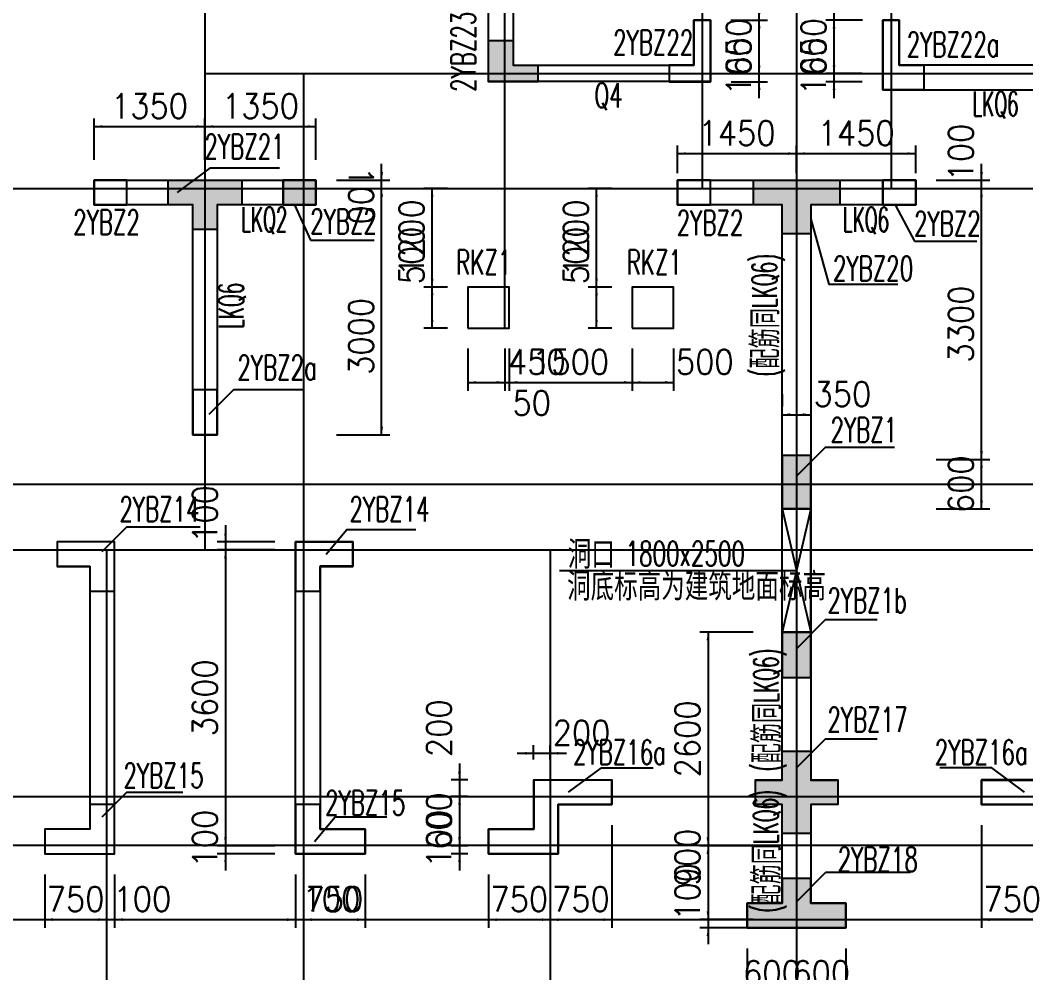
# Model space of a CAD drawing. Extents: x 387171 to 699106, y 11966 to 245688.
# Drawn here: x 556058 to 568298, y 217889 to 229487 of the extents above; entities that cross this region are included whole.
import ezdxf

# ---------------------------------------------------------------- set-up
doc = ezdxf.new("R2010")
doc.units = 0
doc.header["$LTSCALE"] = 100
doc.header["$MEASUREMENT"] = 0
for name, color, linetype in [('b边缘构件', 235, 'Continuous'), ('COLU', 7, 'Continuous'), ('DIM', 3, 'Continuous'), ('DOTE', 253, 'Continuous'), ('NUM', 7, 'Continuous'), ('Q-TEXT', 2, 'Continuous'), ('wall-主楼', 2, 'Continuous'), ('wall-开洞', 5, 'Continuous'), ('Y阴影', 254, 'Continuous'), ('剪力墙开洞', 5, 'Continuous'), ('剪力墙身标注', 7, 'Continuous'), ('小尺寸', 4, 'Continuous'), ('边缘构件标注', 1, 'Continuous')]:
    doc.layers.add(name, color=color, linetype=linetype)
doc.styles.get("Standard").update_dxf_attribs({"font": 'standard'})
doc.dimstyles.get("Standard").update_dxf_attribs({"dimtxt": 300, "dimasz": 100, "dimexe": 100, "dimexo": 250, "dimgap": 100, "dimtad": 0, "dimtoh": 1, "dimdec": 0, "dimdsep": 46, "dimcen": 0.09, "dimclrt": 7, "dimadec": 0, "dimazin": 0, "dimtfac": 1, "dimtdec": 4, "dimtofl": 0, "dimtmove": 0, "dimatfit": 3, "dimfxl": 1, "dimtolj": 1, "dimtzin": 0, "dimarcsym": 0})

# ---------------------------------------------------------------- blocks, each defined once
blk = doc.blocks.new('*D4522')
at = {"layer": '小尺寸', "color": 0, "linetype": 'ByBlock', "lineweight": -2}
for p, q in [((564980, 222037), (564330, 222037)), ((564430, 222037), (564430, 219437)), ((564980, 219437), (564330, 219437))]:
    blk.add_line(p, q, dxfattribs=at)
for points in [[(564430, 222037), (564446, 221937), (564413, 221937)], [(564430, 219437), (564413, 219537), (564446, 219537)]]:
    blk.add_solid(points, dxfattribs=at)
at = {"layer": '小尺寸', "color": 7, "linetype": 'Continuous', "lineweight": -2, "insert": (564180, 220737), "char_height": 300, "width": 775, "attachment_point": 5, "rotation": 90}
blk.add_mtext('2600', dxfattribs=at)
blk = doc.blocks.new('*D44')
at = {"layer": '小尺寸', "color": 0, "linetype": 'ByBlock', "lineweight": -2}
for p, q in [((564980, 219437), (564330, 219437)), ((564430, 219437), (564430, 218537)), ((564980, 218537), (564330, 218537))]:
    blk.add_line(p, q, dxfattribs=at)
for points in [[(564430, 219437), (564446, 219337), (564413, 219337)], [(564430, 218537), (564413, 218637), (564446, 218637)]]:
    blk.add_solid(points, dxfattribs=at)
at = {"layer": '小尺寸', "color": 7, "linetype": 'Continuous', "lineweight": -2, "insert": (564180, 219295), "char_height": 300, "width": 556.67, "attachment_point": 5, "rotation": 90}
blk.add_mtext('900', dxfattribs=at)
blk = doc.blocks.new('*D4314')
at = {"layer": '小尺寸', "color": 0, "linetype": 'ByBlock', "lineweight": -2}
for p, q in [((564908, 218187), (564908, 217537)), ((565508, 218187), (565508, 217537)), ((564908, 217637), (565508, 217637))]:
    blk.add_line(p, q, dxfattribs=at)
for points in [[(564908, 217637), (565008, 217654), (565008, 217620)], [(565508, 217637), (565408, 217620), (565408, 217654)]]:
    blk.add_solid(points, dxfattribs=at)
at = {"layer": '小尺寸', "color": 7, "linetype": 'Continuous', "lineweight": -2, "insert": (565208, 217887), "char_height": 300, "width": 556.67, "attachment_point": 5}
blk.add_mtext('600', dxfattribs=at)
blk = doc.blocks.new('*D572')
at = {"layer": '小尺寸', "color": 0, "linetype": 'ByBlock', "lineweight": -2}
for p, q in [((565508, 218187), (565508, 217537)), ((566108, 218187), (566108, 217537)), ((565508, 217637), (566108, 217637))]:
    blk.add_line(p, q, dxfattribs=at)
for points in [[(565508, 217637), (565608, 217654), (565608, 217620)], [(566108, 217637), (566008, 217620), (566008, 217654)]]:
    blk.add_solid(points, dxfattribs=at)
at = {"layer": '小尺寸', "color": 7, "linetype": 'Continuous', "lineweight": -2, "insert": (565808, 217887), "char_height": 300, "width": 556.67, "attachment_point": 5}
blk.add_mtext('600', dxfattribs=at)
blk = doc.blocks.new('*D2004')
at = {"layer": '小尺寸', "color": 0, "linetype": 'ByBlock', "lineweight": -2}
for p, q in [((567208, 224137), (567858, 224137)), ((567758, 223537), (567758, 224137)), ((567208, 223537), (567858, 223537))]:
    blk.add_line(p, q, dxfattribs=at)
for points in [[(567758, 224137), (567775, 224037), (567741, 224037)], [(567758, 223537), (567741, 223637), (567775, 223637)]]:
    blk.add_solid(points, dxfattribs=at)
at = {"layer": '小尺寸', "color": 7, "linetype": 'Continuous', "lineweight": -2, "insert": (567508, 223837), "char_height": 300, "width": 556.67, "attachment_point": 5, "rotation": 90}
blk.add_mtext('600', dxfattribs=at)
blk = doc.blocks.new('*D2773')
at = {"layer": '小尺寸', "color": 0, "linetype": 'ByBlock', "lineweight": -2}
for p, q in [((567208, 227437), (567858, 227437)), ((567758, 224137), (567758, 227437)), ((567208, 224137), (567858, 224137))]:
    blk.add_line(p, q, dxfattribs=at)
for points in [[(567758, 227437), (567775, 227337), (567741, 227337)], [(567758, 224137), (567741, 224237), (567775, 224237)]]:
    blk.add_solid(points, dxfattribs=at)
at = {"layer": '小尺寸', "color": 7, "linetype": 'Continuous', "lineweight": -2, "insert": (567508, 225787), "char_height": 300, "width": 780, "attachment_point": 5, "rotation": 90}
blk.add_mtext('3300', dxfattribs=at)
blk = doc.blocks.new('*D2971')
at = {"layer": '小尺寸', "color": 0, "linetype": 'ByBlock', "lineweight": -2}
for p, q in [((561406, 220437), (561406, 219837)), ((561508, 220237), (561306, 220237)), ((561508, 220037), (561306, 220037))]:
    blk.add_line(p, q, dxfattribs=at)
for points in [[(561406, 220237), (561389, 220337), (561423, 220337)], [(561406, 220037), (561423, 219937), (561389, 219937)]]:
    blk.add_solid(points, dxfattribs=at)
at = {"layer": '小尺寸', "color": 7, "linetype": 'Continuous', "lineweight": -2, "insert": (561156, 220867), "char_height": 300, "width": 566.67, "attachment_point": 5, "rotation": 90}
blk.add_mtext('200', dxfattribs=at)
blk = doc.blocks.new('*D2717')
at = {"layer": '小尺寸', "color": 0, "linetype": 'ByBlock', "lineweight": -2}
for p, q in [((561406, 219637), (561406, 219137)), ((561508, 219437), (561306, 219437)), ((561508, 219337), (561306, 219337))]:
    blk.add_line(p, q, dxfattribs=at)
for points in [[(561406, 219437), (561389, 219537), (561423, 219537)], [(561406, 219337), (561423, 219237), (561389, 219237)]]:
    blk.add_solid(points, dxfattribs=at)
at = {"layer": '小尺寸', "color": 7, "linetype": 'Continuous', "lineweight": -2, "insert": (561156, 219523), "char_height": 300, "width": 476.67, "attachment_point": 5, "rotation": 90}
blk.add_mtext('100', dxfattribs=at)
blk = doc.blocks.new('*D2774')
at = {"layer": '小尺寸', "color": 0, "linetype": 'ByBlock', "lineweight": -2}
for p, q in [((558558, 223337), (558558, 222837)), ((559158, 223137), (558458, 223137)), ((559158, 223037), (558458, 223037))]:
    blk.add_line(p, q, dxfattribs=at)
for points in [[(558558, 223137), (558541, 223237), (558575, 223237)], [(558558, 223037), (558575, 222937), (558541, 222937)]]:
    blk.add_solid(points, dxfattribs=at)
at = {"layer": '小尺寸', "color": 7, "linetype": 'Continuous', "lineweight": -2, "insert": (558308, 223475), "char_height": 300, "width": 476.67, "attachment_point": 5, "rotation": 90}
blk.add_mtext('100', dxfattribs=at)
blk = doc.blocks.new('*D2518')
at = {"layer": '小尺寸', "color": 0, "linetype": 'ByBlock', "lineweight": -2}
for p, q in [((558558, 219637), (558558, 219137)), ((559158, 219437), (558458, 219437)), ((559158, 219337), (558458, 219337))]:
    blk.add_line(p, q, dxfattribs=at)
for points in [[(558558, 219437), (558541, 219537), (558575, 219537)], [(558558, 219337), (558575, 219237), (558541, 219237)]]:
    blk.add_solid(points, dxfattribs=at)
at = {"layer": '小尺寸', "color": 7, "linetype": 'Continuous', "lineweight": -2, "insert": (558308, 219523), "char_height": 300, "width": 476.67, "attachment_point": 5, "rotation": 90}
blk.add_mtext('100', dxfattribs=at)
blk = doc.blocks.new('*D2718')
at = {"layer": '小尺寸', "color": 0, "linetype": 'ByBlock', "lineweight": -2}
for p, q in [((559908, 227437), (560558, 227437)), ((560458, 224437), (560458, 227437)), ((559908, 224437), (560558, 224437))]:
    blk.add_line(p, q, dxfattribs=at)
for points in [[(560458, 227437), (560475, 227337), (560441, 227337)], [(560458, 224437), (560441, 224537), (560475, 224537)]]:
    blk.add_solid(points, dxfattribs=at)
at = {"layer": '小尺寸', "color": 7, "linetype": 'Continuous', "lineweight": -2, "insert": (560208, 225637), "char_height": 300, "width": 780, "attachment_point": 5, "rotation": 90}
blk.add_mtext('3000', dxfattribs=at)
blk = doc.blocks.new('*D3490')
at = {"layer": '小尺寸', "color": 0, "linetype": 'ByBlock', "lineweight": -2}
for p, q in [((560458, 227237), (560458, 227737)), ((559908, 227537), (560558, 227537)), ((559908, 227437), (560558, 227437))]:
    blk.add_line(p, q, dxfattribs=at)
for points in [[(560458, 227537), (560441, 227637), (560475, 227637)], [(560458, 227437), (560475, 227337), (560441, 227337)]]:
    blk.add_solid(points, dxfattribs=at)
at = {"layer": '小尺寸', "color": 7, "linetype": 'Continuous', "lineweight": -2, "insert": (560208, 227350), "char_height": 300, "width": 476.67, "attachment_point": 5, "rotation": 270}
blk.add_mtext('100', dxfattribs=at)
blk = doc.blocks.new('*D366')
at = {"layer": '小尺寸', "color": 0, "linetype": 'ByBlock', "lineweight": -2}
for p, q in [((565053, 228537), (565053, 229037)), ((564710, 228837), (565153, 228837)), ((564710, 228737), (565153, 228737))]:
    blk.add_line(p, q, dxfattribs=at)
for points in [[(565053, 228837), (565036, 228937), (565069, 228937)], [(565053, 228737), (565069, 228637), (565036, 228637)]]:
    blk.add_solid(points, dxfattribs=at)
at = {"layer": '小尺寸', "color": 7, "linetype": 'Continuous', "lineweight": -2, "insert": (564803, 228923), "char_height": 300, "width": 476.67, "attachment_point": 5, "rotation": 90}
blk.add_mtext('100', dxfattribs=at)
blk = doc.blocks.new('*D109')
at = {"layer": '小尺寸', "color": 0, "linetype": 'ByBlock', "lineweight": -2}
for p, q in [((564708, 229487), (565153, 229487)), ((565053, 228837), (565053, 229487)), ((564710, 228837), (565153, 228837))]:
    blk.add_line(p, q, dxfattribs=at)
for points in [[(565053, 229487), (565069, 229387), (565036, 229387)], [(565053, 228837), (565036, 228937), (565069, 228937)]]:
    blk.add_solid(points, dxfattribs=at)
at = {"layer": '小尺寸', "color": 7, "linetype": 'Continuous', "lineweight": -2, "insert": (564803, 229162), "char_height": 300, "width": 556.67, "attachment_point": 5, "rotation": 90}
blk.add_mtext('650', dxfattribs=at)
blk = doc.blocks.new('*D848')
at = {"layer": '小尺寸', "color": 0, "linetype": 'ByBlock', "lineweight": -2}
for p, q in [((564708, 230587), (565153, 230587)), ((565053, 229487), (565053, 230587)), ((564708, 229487), (565153, 229487))]:
    blk.add_line(p, q, dxfattribs=at)
for points in [[(565053, 230587), (565069, 230487), (565036, 230487)], [(565053, 229487), (565036, 229587), (565069, 229587)]]:
    blk.add_solid(points, dxfattribs=at)
at = {"layer": '小尺寸', "color": 7, "linetype": 'Continuous', "lineweight": -2, "insert": (564803, 230037), "char_height": 300, "width": 685, "attachment_point": 5, "rotation": 90}
blk.add_mtext('1100', dxfattribs=at)
blk = doc.blocks.new('*D1112')
at = {"layer": '小尺寸', "color": 0, "linetype": 'ByBlock', "lineweight": -2}
for p, q in [((556958, 227787), (556958, 228291)), ((558308, 227787), (558308, 228291)), ((556958, 228191), (558308, 228191))]:
    blk.add_line(p, q, dxfattribs=at)
for points in [[(556958, 228191), (557058, 228208), (557058, 228175)], [(558308, 228191), (558208, 228175), (558208, 228208)]]:
    blk.add_solid(points, dxfattribs=at)
at = {"layer": '小尺寸', "color": 7, "linetype": 'Continuous', "lineweight": -2, "insert": (557633, 228441), "char_height": 300, "width": 690, "attachment_point": 5, "rotation": 360}
blk.add_mtext('1350', dxfattribs=at)
blk = doc.blocks.new('*D1273')
at = {"layer": '小尺寸', "color": 0, "linetype": 'ByBlock', "lineweight": -2}
for p, q in [((558308, 227787), (558308, 228291)), ((559658, 227787), (559658, 228291)), ((558308, 228191), (559658, 228191))]:
    blk.add_line(p, q, dxfattribs=at)
for points in [[(558308, 228191), (558408, 228208), (558408, 228175)], [(559658, 228191), (559558, 228175), (559558, 228208)]]:
    blk.add_solid(points, dxfattribs=at)
at = {"layer": '小尺寸', "color": 7, "linetype": 'Continuous', "lineweight": -2, "insert": (558983, 228441), "char_height": 300, "width": 690, "attachment_point": 5, "rotation": 360}
blk.add_mtext('1350', dxfattribs=at)
blk = doc.blocks.new('*D2203')
at = {"layer": '小尺寸', "color": 0, "linetype": 'ByBlock', "lineweight": -2}
for p, q in [((564058, 227625), (564058, 227962)), ((565508, 227625), (565508, 227962)), ((564058, 227862), (565508, 227862))]:
    blk.add_line(p, q, dxfattribs=at)
for points in [[(564058, 227862), (564158, 227879), (564158, 227846)], [(565508, 227862), (565408, 227846), (565408, 227879)]]:
    blk.add_solid(points, dxfattribs=at)
at = {"layer": '小尺寸', "color": 7, "linetype": 'Continuous', "lineweight": -2, "insert": (564783, 228112), "char_height": 300, "width": 695, "attachment_point": 5, "rotation": 360}
blk.add_mtext('1450', dxfattribs=at)
blk = doc.blocks.new('*D1785')
at = {"layer": '小尺寸', "color": 0, "linetype": 'ByBlock', "lineweight": -2}
for p, q in [((565508, 227625), (565508, 227962)), ((566958, 227625), (566958, 227962)), ((565508, 227862), (566958, 227862))]:
    blk.add_line(p, q, dxfattribs=at)
for points in [[(565508, 227862), (565608, 227879), (565608, 227846)], [(566958, 227862), (566858, 227846), (566858, 227879)]]:
    blk.add_solid(points, dxfattribs=at)
at = {"layer": '小尺寸', "color": 7, "linetype": 'Continuous', "lineweight": -2, "insert": (566233, 228112), "char_height": 300, "width": 695, "attachment_point": 5, "rotation": 360}
blk.add_mtext('1450', dxfattribs=at)
blk = doc.blocks.new('*D4174')
at = {"layer": '小尺寸', "color": 0, "linetype": 'ByBlock', "lineweight": -2}
for p, q in [((562308, 220487), (562308, 220662)), ((562508, 220487), (562508, 220662)), ((562108, 220562), (562708, 220562))]:
    blk.add_line(p, q, dxfattribs=at)
for points in [[(562308, 220562), (562208, 220545), (562208, 220578)], [(562508, 220562), (562608, 220578), (562608, 220545)]]:
    blk.add_solid(points, dxfattribs=at)
at = {"layer": '小尺寸', "color": 7, "linetype": 'Continuous', "lineweight": -2, "insert": (562891, 220812), "char_height": 300, "width": 566.67, "attachment_point": 5, "rotation": 360}
blk.add_mtext('200', dxfattribs=at)
blk = doc.blocks.new('*D4487')
at = {"layer": '小尺寸', "color": 0, "linetype": 'ByBlock', "lineweight": -2}
for p, q in [((567758, 227237), (567758, 227737)), ((567208, 227537), (567858, 227537)), ((567208, 227437), (567858, 227437))]:
    blk.add_line(p, q, dxfattribs=at)
for points in [[(567758, 227537), (567741, 227637), (567775, 227637)], [(567758, 227437), (567775, 227337), (567741, 227337)]]:
    blk.add_solid(points, dxfattribs=at)
at = {"layer": '小尺寸', "color": 7, "linetype": 'Continuous', "lineweight": -2, "insert": (567508, 227875), "char_height": 300, "width": 476.67, "attachment_point": 5, "rotation": 90}
blk.add_mtext('100', dxfattribs=at)
blk = doc.blocks.new('*D606')
at = {"layer": '小尺寸', "color": 0, "linetype": 'ByBlock', "lineweight": -2}
for p, q in [((559158, 223037), (558458, 223037)), ((558558, 223037), (558558, 219437)), ((559158, 219437), (558458, 219437))]:
    blk.add_line(p, q, dxfattribs=at)
for points in [[(558558, 223037), (558575, 222937), (558541, 222937)], [(558558, 219437), (558541, 219537), (558575, 219537)]]:
    blk.add_solid(points, dxfattribs=at)
at = {"layer": '小尺寸', "color": 7, "linetype": 'Continuous', "lineweight": -2, "insert": (558308, 221237), "char_height": 300, "width": 775, "attachment_point": 5, "rotation": 90}
blk.add_mtext('3600', dxfattribs=at)
blk = doc.blocks.new('*D1125')
at = {"layer": '小尺寸', "color": 0, "linetype": 'ByBlock', "lineweight": -2}
for p, q in [((564430, 218737), (564430, 218237)), ((564980, 218537), (564330, 218537)), ((564980, 218437), (564330, 218437))]:
    blk.add_line(p, q, dxfattribs=at)
for points in [[(564430, 218537), (564413, 218637), (564446, 218637)], [(564430, 218437), (564446, 218337), (564413, 218337)]]:
    blk.add_solid(points, dxfattribs=at)
at = {"layer": '小尺寸', "color": 7, "linetype": 'Continuous', "lineweight": -2, "insert": (564180, 218875), "char_height": 300, "width": 476.67, "attachment_point": 5, "rotation": 90}
blk.add_mtext('100', dxfattribs=at)
blk = doc.blocks.new('*D1833')
at = {"layer": '小尺寸', "color": 0, "linetype": 'ByBlock', "lineweight": -2}
for p, q in [((561508, 220037), (561306, 220037)), ((561406, 220037), (561406, 219437)), ((561508, 219437), (561306, 219437))]:
    blk.add_line(p, q, dxfattribs=at)
for points in [[(561406, 220037), (561423, 219937), (561389, 219937)], [(561406, 219437), (561389, 219537), (561423, 219537)]]:
    blk.add_solid(points, dxfattribs=at)
at = {"layer": '小尺寸', "color": 7, "linetype": 'Continuous', "lineweight": -2, "insert": (561156, 219737), "char_height": 300, "width": 556.67, "attachment_point": 5, "rotation": 90}
blk.add_mtext('600', dxfattribs=at)
blk = doc.blocks.new('*D2667')
at = {"layer": '小尺寸', "color": 0, "linetype": 'ByBlock', "lineweight": -2}
for p, q in [((560258, 219087), (560258, 218437)), ((559508, 218944), (559508, 218437)), ((559508, 218537), (560258, 218537))]:
    blk.add_line(p, q, dxfattribs=at)
for points in [[(559508, 218537), (559608, 218554), (559608, 218520)], [(560258, 218537), (560158, 218520), (560158, 218554)]]:
    blk.add_solid(points, dxfattribs=at)
at = {"layer": '小尺寸', "color": 7, "linetype": 'Continuous', "lineweight": -2, "insert": (559883, 218787), "char_height": 300, "width": 566.67, "attachment_point": 5, "rotation": 360}
blk.add_mtext('750', dxfattribs=at)
blk = doc.blocks.new('*D2285')
at = {"layer": '小尺寸', "color": 0, "linetype": 'ByBlock', "lineweight": -2}
for p, q in [((556358, 219087), (556358, 218438)), ((557108, 218957), (557108, 218438)), ((556358, 218538), (557108, 218538))]:
    blk.add_line(p, q, dxfattribs=at)
for points in [[(556358, 218538), (556458, 218555), (556458, 218521)], [(557108, 218538), (557008, 218521), (557008, 218555)]]:
    blk.add_solid(points, dxfattribs=at)
at = {"layer": '小尺寸', "color": 7, "linetype": 'Continuous', "lineweight": -2, "insert": (556733, 218788), "char_height": 300, "width": 566.67, "attachment_point": 5, "rotation": 360}
blk.add_mtext('750', dxfattribs=at)
blk = doc.blocks.new('*D3200')
at = {"layer": '小尺寸', "color": 0, "linetype": 'ByBlock', "lineweight": -2}
for p, q in [((557208, 219087), (557208, 218438)), ((557108, 218957), (557108, 218438)), ((556908, 218538), (557408, 218538))]:
    blk.add_line(p, q, dxfattribs=at)
for points in [[(557108, 218538), (557008, 218521), (557008, 218555)], [(557208, 218538), (557308, 218555), (557308, 218521)]]:
    blk.add_solid(points, dxfattribs=at)
at = {"layer": '小尺寸', "color": 7, "linetype": 'Continuous', "lineweight": -2, "insert": (557546, 218788), "char_height": 300, "width": 476.67, "attachment_point": 5, "rotation": 360}
blk.add_mtext('100', dxfattribs=at)
blk = doc.blocks.new('*D3379')
at = {"layer": '小尺寸', "color": 0, "linetype": 'ByBlock', "lineweight": -2}
for p, q in [((559408, 219087), (559408, 218437)), ((559208, 218537), (559708, 218537)), ((559508, 218563), (559508, 218437))]:
    blk.add_line(p, q, dxfattribs=at)
for points in [[(559408, 218537), (559308, 218520), (559308, 218553)], [(559508, 218537), (559608, 218553), (559608, 218520)]]:
    blk.add_solid(points, dxfattribs=at)
at = {"layer": '小尺寸', "color": 7, "linetype": 'Continuous', "lineweight": -2, "insert": (559846, 218787), "char_height": 300, "width": 476.67, "attachment_point": 5, "rotation": 360}
blk.add_mtext('100', dxfattribs=at)
blk = doc.blocks.new('*D3625')
at = {"layer": '小尺寸', "color": 0, "linetype": 'ByBlock', "lineweight": -2}
for p, q in [((562508, 219787), (562508, 218437)), ((561758, 219087), (561758, 218437)), ((561758, 218537), (562508, 218537))]:
    blk.add_line(p, q, dxfattribs=at)
for points in [[(561758, 218537), (561858, 218553), (561858, 218520)], [(562508, 218537), (562408, 218520), (562408, 218553)]]:
    blk.add_solid(points, dxfattribs=at)
at = {"layer": '小尺寸', "color": 7, "linetype": 'Continuous', "lineweight": -2, "insert": (562133, 218787), "char_height": 300, "width": 566.67, "attachment_point": 5, "rotation": 360}
blk.add_mtext('750', dxfattribs=at)
blk = doc.blocks.new('*D4379')
at = {"layer": '小尺寸', "color": 0, "linetype": 'ByBlock', "lineweight": -2}
for p, q in [((562508, 219787), (562508, 218437)), ((563258, 219687), (563258, 218437)), ((562508, 218537), (563258, 218537))]:
    blk.add_line(p, q, dxfattribs=at)
for points in [[(562508, 218537), (562608, 218553), (562608, 218520)], [(563258, 218537), (563158, 218520), (563158, 218553)]]:
    blk.add_solid(points, dxfattribs=at)
at = {"layer": '小尺寸', "color": 7, "linetype": 'Continuous', "lineweight": -2, "insert": (562883, 218787), "char_height": 300, "width": 566.67, "attachment_point": 5, "rotation": 360}
blk.add_mtext('750', dxfattribs=at)
blk = doc.blocks.new('*D2222')
at = {"layer": '小尺寸', "color": 0, "linetype": 'ByBlock', "lineweight": -2}
for p, q in [((568508, 219787), (568508, 218437)), ((567758, 219687), (567758, 218437)), ((568508, 218537), (567758, 218537))]:
    blk.add_line(p, q, dxfattribs=at)
for points in [[(567758, 218537), (567858, 218553), (567858, 218520)], [(568508, 218537), (568408, 218520), (568408, 218553)]]:
    blk.add_solid(points, dxfattribs=at)
at = {"layer": '小尺寸', "color": 7, "linetype": 'Continuous', "lineweight": -2, "insert": (568133, 218787), "char_height": 300, "width": 566.67, "attachment_point": 5, "rotation": 360}
blk.add_mtext('750', dxfattribs=at)
blk = doc.blocks.new('*D3269')
at = {"layer": '小尺寸', "color": 0, "linetype": 'ByBlock', "lineweight": -2}
for p, q in [((565964, 228537), (565964, 229037)), ((566307, 228837), (565864, 228837)), ((566307, 228737), (565864, 228737))]:
    blk.add_line(p, q, dxfattribs=at)
for points in [[(565964, 228837), (565947, 228937), (565980, 228937)], [(565964, 228737), (565980, 228637), (565947, 228637)]]:
    blk.add_solid(points, dxfattribs=at)
at = {"layer": '小尺寸', "color": 7, "linetype": 'Continuous', "lineweight": -2, "insert": (565714, 228923), "char_height": 300, "width": 476.67, "attachment_point": 5, "rotation": 90}
blk.add_mtext('100', dxfattribs=at)
blk = doc.blocks.new('*D2876')
at = {"layer": '小尺寸', "color": 0, "linetype": 'ByBlock', "lineweight": -2}
for p, q in [((566308, 229487), (565864, 229487)), ((565964, 228837), (565964, 229487)), ((566307, 228837), (565864, 228837))]:
    blk.add_line(p, q, dxfattribs=at)
for points in [[(565964, 229487), (565980, 229387), (565947, 229387)], [(565964, 228837), (565947, 228937), (565980, 228937)]]:
    blk.add_solid(points, dxfattribs=at)
at = {"layer": '小尺寸', "color": 7, "linetype": 'Continuous', "lineweight": -2, "insert": (565714, 229162), "char_height": 300, "width": 556.67, "attachment_point": 5, "rotation": 90}
blk.add_mtext('650', dxfattribs=at)
blk = doc.blocks.new('*D3776')
at = {"layer": '小尺寸', "color": 0, "linetype": 'ByBlock', "lineweight": -2}
for p, q in [((566308, 230587), (565864, 230587)), ((565964, 229487), (565964, 230587)), ((566308, 229487), (565864, 229487))]:
    blk.add_line(p, q, dxfattribs=at)
for points in [[(565964, 230587), (565980, 230487), (565947, 230487)], [(565964, 229487), (565947, 229587), (565980, 229587)]]:
    blk.add_solid(points, dxfattribs=at)
at = {"layer": '小尺寸', "color": 7, "linetype": 'Continuous', "lineweight": -2, "insert": (565714, 230037), "char_height": 300, "width": 685, "attachment_point": 5, "rotation": 90}
blk.add_mtext('1100', dxfattribs=at)
blk = doc.blocks.new('*D2480')
at = {"layer": '小尺寸', "color": 0, "linetype": 'ByBlock', "lineweight": -2}
for p, q in [((563258, 226238), (562973, 226238)), ((563073, 225738), (563073, 226238)), ((563258, 225738), (562973, 225738))]:
    blk.add_line(p, q, dxfattribs=at)
for points in [[(563073, 226238), (563089, 226138), (563056, 226138)], [(563073, 225738), (563056, 225838), (563089, 225838)]]:
    blk.add_solid(points, dxfattribs=at)
at = {"layer": '小尺寸', "color": 7, "linetype": 'Continuous', "lineweight": -2, "insert": (562823, 226621), "char_height": 300, "width": 566.67, "attachment_point": 5, "rotation": 90}
blk.add_mtext('500', dxfattribs=at)
blk = doc.blocks.new('*D3390')
at = {"layer": '小尺寸', "color": 0, "linetype": 'ByBlock', "lineweight": -2}
for p, q in [((563258, 227438), (562973, 227438)), ((563073, 226238), (563073, 227438)), ((563258, 226238), (562973, 226238))]:
    blk.add_line(p, q, dxfattribs=at)
for points in [[(563073, 227438), (563089, 227338), (563056, 227338)], [(563073, 226238), (563056, 226338), (563089, 226338)]]:
    blk.add_solid(points, dxfattribs=at)
at = {"layer": '小尺寸', "color": 7, "linetype": 'Continuous', "lineweight": -2, "insert": (562823, 226838), "char_height": 300, "width": 690, "attachment_point": 5, "rotation": 90}
blk.add_mtext('1200', dxfattribs=at)
blk = doc.blocks.new('*D2993')
at = {"layer": '小尺寸', "color": 0, "linetype": 'ByBlock', "lineweight": -2}
for p, q in [((561258, 226238), (560973, 226238)), ((561073, 225738), (561073, 226238)), ((561258, 225738), (560973, 225738))]:
    blk.add_line(p, q, dxfattribs=at)
for points in [[(561073, 226238), (561089, 226138), (561056, 226138)], [(561073, 225738), (561056, 225838), (561089, 225838)]]:
    blk.add_solid(points, dxfattribs=at)
at = {"layer": '小尺寸', "color": 7, "linetype": 'Continuous', "lineweight": -2, "insert": (560823, 226621), "char_height": 300, "width": 566.67, "attachment_point": 5, "rotation": 90}
blk.add_mtext('500', dxfattribs=at)
blk = doc.blocks.new('*D3902')
at = {"layer": '小尺寸', "color": 0, "linetype": 'ByBlock', "lineweight": -2}
for p, q in [((561258, 227438), (560973, 227438)), ((561073, 226238), (561073, 227438)), ((561258, 226238), (560973, 226238))]:
    blk.add_line(p, q, dxfattribs=at)
for points in [[(561073, 227438), (561089, 227338), (561056, 227338)], [(561073, 226238), (561056, 226338), (561089, 226338)]]:
    blk.add_solid(points, dxfattribs=at)
at = {"layer": '小尺寸', "color": 7, "linetype": 'Continuous', "lineweight": -2, "insert": (560823, 226838), "char_height": 300, "width": 690, "attachment_point": 5, "rotation": 90}
blk.add_mtext('1200', dxfattribs=at)
blk = doc.blocks.new('*D3496')
at = {"layer": '小尺寸', "color": 0, "linetype": 'ByBlock', "lineweight": -2}
for p, q in [((561508, 225488), (561508, 224976)), ((561958, 225488), (561958, 224976)), ((561508, 225076), (561958, 225076))]:
    blk.add_line(p, q, dxfattribs=at)
for points in [[(561508, 225076), (561608, 225093), (561608, 225060)], [(561958, 225076), (561858, 225060), (561858, 225093)]]:
    blk.add_solid(points, dxfattribs=at)
at = {"layer": '小尺寸', "color": 7, "linetype": 'Continuous', "lineweight": -2, "insert": (562346, 225326), "char_height": 300, "width": 576.67, "attachment_point": 5}
blk.add_mtext('450', dxfattribs=at)
blk = doc.blocks.new('*D4380')
at = {"layer": '小尺寸', "color": 0, "linetype": 'ByBlock', "lineweight": -2}
for p, q in [((561958, 225488), (561958, 224976)), ((562008, 225488), (562008, 224976)), ((561758, 225076), (562208, 225076))]:
    blk.add_line(p, q, dxfattribs=at)
for points in [[(561958, 225076), (561858, 225060), (561858, 225093)], [(562008, 225076), (562108, 225093), (562108, 225060)]]:
    blk.add_solid(points, dxfattribs=at)
at = {"layer": '小尺寸', "color": 7, "linetype": 'Continuous', "lineweight": -2, "insert": (562285, 224826), "char_height": 300, "width": 353.33, "attachment_point": 5}
blk.add_mtext('50', dxfattribs=at)
blk = doc.blocks.new('*D3991')
at = {"layer": '小尺寸', "color": 0, "linetype": 'ByBlock', "lineweight": -2}
for p, q in [((562008, 225488), (562008, 224976)), ((563508, 225488), (563508, 224976)), ((562008, 225076), (563508, 225076))]:
    blk.add_line(p, q, dxfattribs=at)
for points in [[(562008, 225076), (562108, 225093), (562108, 225060)], [(563508, 225076), (563408, 225060), (563408, 225093)]]:
    blk.add_solid(points, dxfattribs=at)
at = {"layer": '小尺寸', "color": 7, "linetype": 'Continuous', "lineweight": -2, "insert": (562758, 225326), "char_height": 300, "width": 690, "attachment_point": 5}
blk.add_mtext('1500', dxfattribs=at)
blk = doc.blocks.new('*D238')
at = {"layer": '小尺寸', "color": 0, "linetype": 'ByBlock', "lineweight": -2}
for p, q in [((563508, 225488), (563508, 224976)), ((564008, 225488), (564008, 224976)), ((563508, 225076), (564008, 225076))]:
    blk.add_line(p, q, dxfattribs=at)
for points in [[(563508, 225076), (563608, 225093), (563608, 225060)], [(564008, 225076), (563908, 225060), (563908, 225093)]]:
    blk.add_solid(points, dxfattribs=at)
at = {"layer": '小尺寸', "color": 7, "linetype": 'Continuous', "lineweight": -2, "insert": (564391, 225326), "char_height": 300, "width": 566.67, "attachment_point": 5}
blk.add_mtext('500', dxfattribs=at)
blk = doc.blocks.new('*D4330')
at = {"layer": 'DIM', "color": 0, "linetype": 'ByBlock', "lineweight": -2}
for p, q in [((565333, 224934), (565333, 224784)), ((565683, 224934), (565683, 224784)), ((565333, 224684), (565683, 224684))]:
    blk.add_line(p, q, dxfattribs=at)
for points in [[(565333, 224684), (565433, 224701), (565433, 224667)], [(565683, 224684), (565583, 224667), (565583, 224701)]]:
    blk.add_solid(points, dxfattribs=at)
at = {"layer": 'DIM', "color": 7, "linetype": 'Continuous', "lineweight": -2, "insert": (566066, 224934), "char_height": 300, "width": 566.67, "attachment_point": 5}
blk.add_mtext('350', dxfattribs=at)

msp = doc.modelspace()

# ---------------------------------------------------------------- hatches: boundary and pattern name
at = {"layer": 'Y阴影'}
h = msp.add_hatch(dxfattribs=at)
h.set_pattern_fill('ANSI31', color=256, scale=25, style=0)
h.set_pattern_definition([])
h.paths.add_polyline_path([(563958.1, 228736.9), (564458.1, 228736.9), (564458.1, 229486.9), (564258.1, 229486.9), (564258.1, 228936.9), (563958.1, 228936.9)], flags=0)
h = msp.add_hatch(dxfattribs=at)
h.set_pattern_fill('ANSI31', color=256, scale=25, style=0)
h.set_pattern_definition([])
h.paths.add_polyline_path([(567058.1, 228637.9), (566558.1, 228637.9), (566558.1, 229486.9), (566758.1, 229486.9), (566758.1, 228936.9), (567058.1, 228936.9)], flags=0)
for points in [[(561758.1, 229236.9), (562058.1, 229236.9), (562058.1, 228936.9), (562358.1, 228936.9), (562358.1, 228736.9), (561758.1, 228736.9)], [(558458.1, 227236.9), (558458.1, 226936.9), (558158.1, 226936.9), (558158.1, 227236.9), (557858.1, 227236.9), (557858.1, 227536.9), (558758.1, 227536.9), (558758.1, 227236.9)], [(559658.1, 227237.3), (559258.1, 227237.6), (559258.1, 227536.9), (559658.1, 227536.6)], [(566033.1, 227236.9), (565683.1, 227236.9), (565683.1, 226886.9), (565333.1, 226886.9), (565333.1, 227236.9), (564983.1, 227236.9), (564983.1, 227536.9), (566033.1, 227536.9)], [(565333.1, 224187.2), (565333.1, 223536.9), (565683.1, 223536.9), (565683.1, 224187.2)], [(565333.1, 222036.9), (565333.1, 221486.6), (565683.1, 221486.6), (565683.1, 222036.9)], [(565333.1, 219586.9), (565333.1, 219936.9), (565008.1, 219936.9), (565008.1, 220236.9), (565333.1, 220236.9), (565333.1, 220586.9), (565683.1, 220586.9), (565683.1, 220236.9), (566008.1, 220236.9), (566008.1, 219936.9), (565683.1, 219936.9), (565683.1, 219586.9)], [(565682.9, 218737.9), (565683.1, 219036.9), (565333.1, 219036.9), (565332.9, 218737.9), (564907.9, 218737.9), (564908.1, 218436.9), (566108.1, 218436.9), (566107.9, 218737.9)]]:
    msp.add_hatch(color=256, dxfattribs=at).paths.add_polyline_path(points, flags=0)
h = msp.add_hatch(dxfattribs=at)
h.set_pattern_fill('ANSI31', color=256, scale=25, style=0)
h.set_pattern_definition([])
h.paths.add_polyline_path([(557358.1, 227236.9), (557358.1, 227536.9), (556958.1, 227536.9), (556958.1, 227236.9)], flags=0)
h = msp.add_hatch(dxfattribs=at)
h.set_pattern_fill('ANSI31', color=256, scale=25, style=0)
h.set_pattern_definition([])
h.paths.add_polyline_path([(559658.1, 227236.9), (559658.1, 227536.9), (559258.1, 227536.9), (559258.1, 227236.9)], flags=0)
h = msp.add_hatch(dxfattribs=at)
h.set_pattern_fill('ANSI31', color=256, scale=25, style=0)
h.set_pattern_definition([])
h.paths.add_polyline_path([(564458.1, 227236.9), (564458.1, 227536.9), (564058.1, 227536.9), (564058.1, 227236.9)], flags=0)
h = msp.add_hatch(dxfattribs=at)
h.set_pattern_fill('ANSI31', color=256, scale=25, angle=-180, style=0)
h.set_pattern_definition([])
h.paths.add_polyline_path([(566958.1, 227237.6), (566558.1, 227237.9), (566558.1, 227537.3), (566958.1, 227536.9)], flags=0)
h = msp.add_hatch(dxfattribs=at)
h.set_pattern_fill('ANSI31', color=256, scale=25, style=0)
h.set_pattern_definition([])
h.paths.add_polyline_path([(566958.1, 227236.9), (566958.1, 227536.9), (566558.1, 227536.9), (566558.1, 227236.9)], flags=0)
h = msp.add_hatch(dxfattribs=at)
h.set_pattern_fill('ANSI31', color=256, scale=25, style=0)
h.set_pattern_definition([])
h.paths.add_polyline_path([(558158.1, 224986.9), (558158.1, 224436.9), (558458.1, 224436.9), (558458.1, 224986.9)], flags=0)
h = msp.add_hatch(dxfattribs=at)
h.set_pattern_fill('ANSI31', color=256, scale=25, style=0)
h.set_pattern_definition([])
h.paths.add_polyline_path([(556508.1, 223136.9), (556508.1, 222836.9), (556908.1, 222836.9), (556908.1, 222536.9), (557208.1, 222536.9), (557208.1, 223136.9)], flags=0)
h = msp.add_hatch(dxfattribs=at)
h.set_pattern_fill('ANSI31', color=256, scale=25, style=0)
h.set_pattern_definition([])
h.paths.add_polyline_path([(559408.1, 223136.9), (559408.1, 222536.9), (559708.1, 222536.9), (559708.1, 222836.9), (560108.1, 222836.9), (560108.1, 223136.9)], flags=0)
h = msp.add_hatch(dxfattribs=at)
h.set_pattern_fill('ANSI31', color=256, scale=25, style=0)
h.set_pattern_definition([])
h.paths.add_polyline_path([(561758.1, 219636.9), (561758.1, 219336.9), (562608.1, 219336.9), (562608.1, 219936.9), (563258.1, 219936.9), (563258.1, 220236.9), (562308.1, 220236.9), (562308.1, 219636.9)], flags=0)
h = msp.add_hatch(dxfattribs=at)
h.set_pattern_fill('ANSI31', color=256, scale=25, style=0)
h.set_pattern_definition([])
h.paths.add_polyline_path([(569258.1, 219636.9), (569258.1, 219336.9), (568408.1, 219336.9), (568408.1, 219936.9), (567758.1, 219936.9), (567758.1, 220236.9), (568708.1, 220236.9), (568708.1, 219636.9)], flags=0)
h = msp.add_hatch(dxfattribs=at)
h.set_pattern_fill('ANSI31', color=256, scale=25, style=0)
h.set_pattern_definition([])
h.paths.add_polyline_path([(556358.1, 219636.9), (556358.1, 219336.9), (557208.1, 219336.9), (557208.1, 219936.9), (556908.1, 219936.9), (556908.1, 219636.9)], flags=0)
h = msp.add_hatch(dxfattribs=at)
h.set_pattern_fill('ANSI31', color=256, scale=25, style=0)
h.set_pattern_definition([])
h.paths.add_polyline_path([(559408.1, 219936.9), (559408.1, 219336.9), (560258.1, 219336.9), (560258.1, 219636.9), (559708.1, 219636.9), (559708.1, 219936.9)], flags=0)

# ---------------------------------------------------------------- linework, layer by layer
at = {"layer": 'b边缘构件'}
for points in [[(563958.1, 228736.9), (564458.1, 228736.9), (564458.1, 229486.9), (564258.1, 229486.9), (564258.1, 228936.9), (563958.1, 228936.9)], [(567058.1, 228637.9), (566558.1, 228637.9), (566558.1, 229486.9), (566758.1, 229486.9), (566758.1, 228936.9), (567058.1, 228936.9)], [(561758.1, 229236.9), (562058.1, 229236.9), (562058.1, 228936.9), (562358.1, 228936.9), (562358.1, 228736.9), (561758.1, 228736.9)], [(557358.1, 227236.9), (557358.1, 227536.9), (556958.1, 227536.9), (556958.1, 227236.9)], [(558458.1, 227236.9), (558458.1, 226936.9), (558158.1, 226936.9), (558158.1, 227236.9), (557858.1, 227236.9), (557858.1, 227536.9), (558758.1, 227536.9), (558758.1, 227236.9)], [(559658.1, 227236.9), (559658.1, 227536.9), (559258.1, 227536.9), (559258.1, 227236.9)], [(564458.1, 227236.9), (564458.1, 227536.9), (564058.1, 227536.9), (564058.1, 227236.9)], [(566033.1, 227236.9), (565683.1, 227236.9), (565683.1, 226886.9), (565333.1, 226886.9), (565333.1, 227236.9), (564983.1, 227236.9), (564983.1, 227536.9), (566033.1, 227536.9)], [(566958.1, 227236.9), (566958.1, 227536.9), (566558.1, 227536.9), (566558.1, 227236.9)]]:
    msp.add_lwpolyline(points, close=True, dxfattribs=at)
for points in [[(558158.1, 224986.9), (558158.1, 224436.9), (558458.1, 224436.9), (558458.1, 224986.9), (558158.1, 224986.9)], [(565333.1, 224187.2), (565333.1, 223536.9), (565683.1, 223536.9), (565683.1, 224187.2), (565333.1, 224187.2)], [(556508.1, 223136.9), (556508.1, 222836.9), (556908.1, 222836.9), (556908.1, 222536.9), (557208.1, 222536.9), (557208.1, 223136.9), (556508.1, 223136.9)], [(559408.1, 223136.9), (559408.1, 222536.9), (559708.1, 222536.9), (559708.1, 222836.9), (560108.1, 222836.9), (560108.1, 223136.9), (559408.1, 223136.9)], [(565333.1, 222036.9), (565333.1, 221486.6), (565683.1, 221486.6), (565683.1, 222036.9), (565333.1, 222036.9)], [(565333.1, 219586.9), (565333.1, 219936.9), (565008.1, 219936.9), (565008.1, 220236.9), (565333.1, 220236.9), (565333.1, 220586.9), (565683.1, 220586.9), (565683.1, 220236.9), (566008.1, 220236.9), (566008.1, 219936.9), (565683.1, 219936.9), (565683.1, 219586.9), (565333.1, 219586.9)], [(561758.1, 219636.9), (561758.1, 219336.9), (562608.1, 219336.9), (562608.1, 219936.9), (563258.1, 219936.9), (563258.1, 220236.9), (562308.1, 220236.9), (562308.1, 219636.9), (561758.1, 219636.9)], [(569258.1, 219636.9), (569258.1, 219336.9), (568408.1, 219336.9), (568408.1, 219936.9), (567758.1, 219936.9), (567758.1, 220236.9), (568708.1, 220236.9), (568708.1, 219636.9), (569258.1, 219636.9)], [(556358.1, 219636.9), (556358.1, 219336.9), (557208.1, 219336.9), (557208.1, 219936.9), (556908.1, 219936.9), (556908.1, 219636.9), (556358.1, 219636.9)], [(559408.1, 219936.9), (559408.1, 219336.9), (560258.1, 219336.9), (560258.1, 219636.9), (559708.1, 219636.9), (559708.1, 219936.9), (559408.1, 219936.9)], [(565682.9, 218737.9), (565683.1, 219036.9), (565333.1, 219036.9), (565332.9, 218737.9), (564907.9, 218737.9), (564908.1, 218436.9), (566108.1, 218436.9), (566107.9, 218737.9), (565682.9, 218737.9)]]:
    msp.add_lwpolyline(points, dxfattribs=at)
at = {"layer": 'COLU'}
for points in [[(561508.1, 225737.9), (562008.1, 225737.9), (562008.1, 226237.9), (561508.1, 226237.9)], [(563508.1, 225737.9), (564008.1, 225737.9), (564008.1, 226237.9), (563508.1, 226237.9)]]:
    msp.add_lwpolyline(points, close=True, dxfattribs=at)
at = {"layer": 'DOTE'}
for p, q in [((558308.1, 234260.7), (558308.1, 223037.9)), ((561958.1, 225737.9), (561958.1, 234260.7)), ((564358.1, 234260.7), (564358.1, 227437.9)), ((565508.1, 234260.7), (565508.1, 210429.3)), ((566658.1, 234260.7), (566658.1, 227437.9)), ((558308.1, 228837.9), (569058.1, 228837.9)), ((559508.1, 228837.9), (559508.1, 210429.3)), ((539629.1, 227437.9), (590108.1, 227437.9)), ((539629.1, 223837.9), (599108.1, 223837.9)), ((539629.1, 223037.9), (585908.1, 223037.9)), ((557108.1, 223037.9), (557108.1, 210429.3)), ((562508.1, 223037.9), (562508.1, 210429.3)), ((539629.1, 220037.9), (582908.1, 220037.9)), ((587069.7, 219437.9), (539629.1, 219437.9)), ((530358.1, 218537.9), (599408.1, 218537.9))]:
    msp.add_line(p, q, dxfattribs=at)
at = {"layer": 'wall-主楼'}
for points in [[(564458.1, 229487.9), (564458.1, 228737.9), (561758.1, 228737.9), (561758.1, 231437.9), (564458.1, 231437.9), (564458.1, 230587.9), (564258.1, 230587.9), (564258.1, 231137.9), (562058.1, 231137.9), (562058.1, 228937.9), (564258.1, 228937.9), (564258.1, 229487.9)], [(566558.1, 229487.9), (566558.1, 228637.9), (569258.1, 228637.9), (569258.1, 231437.9), (566558.1, 231437.9), (566558.1, 230587.9), (566758.1, 230587.9), (566758.1, 231137.9), (568958.1, 231137.9), (568958.1, 228937.9), (566758.1, 228937.9), (566758.1, 229487.9)], [(556957.8, 227237.9), (556957.8, 227537.9), (559657.8, 227537.9), (559657.8, 227237.9), (558458.1, 227237.9), (558458.1, 224437.9), (558158.1, 224437.9), (558158.1, 227237.9)], [(565333.1, 223537.9), (565333.1, 227237.9), (564057.8, 227237.9), (564057.8, 227537.9), (566957.8, 227537.9), (566957.8, 227237.9), (565683.1, 227237.9), (565683.1, 223537.9)], [(556908.1, 222837.9), (556908.1, 219637.9), (556358.1, 219637.9), (556358.1, 219337.9), (557208.1, 219337.9), (557208.1, 223137.9), (556508.1, 223137.9), (556508.1, 222837.9)], [(560258.1, 219337.9), (559408.1, 219337.9), (559408.1, 223137.9), (560108.1, 223137.9), (560108.1, 222837.9), (559708.1, 222837.9), (559708.1, 219637.9), (560258.1, 219637.9)], [(565683.1, 222037.9), (565683.1, 220237.9), (566007.8, 220237.9), (566007.8, 219937.9), (565683.1, 219937.9), (565683.1, 218737.9), (566107.8, 218737.9), (566107.8, 218437.9), (564907.8, 218437.9), (564907.8, 218737.9), (565333.1, 218737.9), (565333.1, 219937.9), (565007.8, 219937.9), (565007.8, 220237.9), (565333.1, 220237.9), (565333.1, 222037.9)], [(563257.8, 219937.9), (562608.1, 219937.9), (562608.1, 219337.9), (561758.1, 219337.9), (561758.1, 219637.9), (562308.1, 219637.9), (562308.1, 220237.9), (563257.8, 220237.9)], [(567757.8, 219937.9), (568408.1, 219937.9), (568408.1, 219337.9), (569258.1, 219337.9), (569258.1, 219637.9), (568708.1, 219637.9), (568708.1, 220237.9), (567757.8, 220237.9)]]:
    msp.add_lwpolyline(points, close=True, dxfattribs=at)
at = {"layer": 'wall-开洞'}
for p, q in [((565683.1, 223537.9), (565333.1, 222036.9)), ((565333.1, 222036.9), (565333.1, 223536.9)), ((565333.1, 223536.9), (565683.1, 222037.9)), ((565683.1, 222036.9), (565683.1, 223536.9))]:
    msp.add_line(p, q, dxfattribs=at)
msp.add_lwpolyline([(565333.1, 223537.9), (565683.1, 223537.9), (565683.1, 222037.9), (565333.1, 222037.9)], close=True, dxfattribs=at)
at = {"layer": 'Y阴影'}
for points in [[(559658.1, 227237.3), (559258.1, 227237.6), (559258.1, 227536.9), (559658.1, 227536.6)], [(566958.1, 227237.6), (566558.1, 227237.9), (566558.1, 227537.3), (566958.1, 227536.9)]]:
    msp.add_lwpolyline(points, close=True, dxfattribs=at)
at = {"layer": '剪力墙开洞'}
msp.add_line((562623.5, 222786.9), (565508.1, 222786.9), dxfattribs=at)
at = {"layer": '边缘构件标注', "color": 200}
for p, q in [((559397, 227236.9), (559590.7, 226809.4)), ((566712.5, 227231.1), (566942, 226796.6)), ((559590.7, 226809.4), (560365.4, 226809.4)), ((566942, 226796.6), (567700.9, 226796.6)), ((565510.1, 218759.5), (565860.1, 219109.5)), ((566895.1, 219109.5), (565860.1, 219109.5))]:
    msp.add_line(p, q, dxfattribs=at)
for points in [[(557975, 227386.9), (558375, 227686.9), (559215, 227686.9)], [(565683.1, 227061.9), (565899.9, 226272), (566739.9, 226272)], [(558357.1, 224689.3), (558657.1, 224989.3), (559497.1, 224989.3)], [(565508.1, 223936.9), (565858.1, 224286.9), (566698.1, 224286.9)], [(557058.1, 223018.9), (557358.1, 223318.9), (558248.1, 223318.9)], [(559783.1, 222986.9), (560033.1, 223286.9), (560873.1, 223286.9)], [(565510.1, 221839.2), (565860.1, 222189.2), (566490.1, 222189.2)], [(565510.1, 220389.2), (565860.1, 220739.2), (566490.1, 220739.2)], [(562733.1, 220086.9), (563133.1, 220386.9), (563763.1, 220386.9)], [(568283.1, 220086.9), (567883.1, 220386.9), (567253.1, 220386.9)], [(557058.1, 219786.9), (557358.1, 220086.9), (558038.1, 220086.9)], [(559641.6, 219486.9), (559891.6, 219786.9), (560521.6, 219786.9)]]:
    msp.add_lwpolyline(points, dxfattribs=at)

# ---------------------------------------------------------------- texts
at = {"layer": 'NUM', "color": 150, "width": 0.7}
for p in [(561364.4, 226388.6), (563440.4, 226388.6)]:
    msp.add_text('RKZ1', height=300, dxfattribs=at).set_placement(p)
at = {"layer": 'Q-TEXT', "color": 3, "width": 0.6}
for s, p in [('LKQ6', (567647.9, 228317.6)), ('LKQ2', (558748.1, 226911.3)), ('LKQ6', (566071.8, 226909.1))]:
    msp.add_text(s, height=300, dxfattribs=at).set_placement(p)
for s, p in [('(配筋同LKQ6)', (565265.6, 225147.3)), ('LKQ6', (558777.3, 225727.6)), ('(配筋同LKQ6)', (565286, 220341.9)), ('(配筋同LKQ6)', (565283.7, 218621.8))]:
    msp.add_text(s, height=300, rotation=90, dxfattribs=at).set_placement(p)
at = {"layer": '剪力墙开洞', "width": 0.7}
for s, p in [('洞口 1800x2500', (562722.9, 222842.5)), ('洞底标高为建筑地面标高', (562714.8, 222454))]:
    msp.add_text(s, height=300, dxfattribs=at).set_placement(p)
at = {"layer": '剪力墙身标注', "width": 0.7}
msp.add_text('Q4', height=300, dxfattribs=at).set_placement((563047, 228421.2))
at = {"layer": '边缘构件标注', "color": 200, "width": 0.7}
for s, rotation, p in [('2YBZ23', 90, (561602.1, 228613.8)), ('2YBZ22', 360, (563274.7, 229064.8)), ('2YBZ22a', 360, (566847.3, 229041.2)), ('2YBZ21', 360, (558302.2, 227797.8)), ('2YBZ2', 360, (559588.9, 226886.9)), ('2YBZ2', 360, (556704.4, 226875.5)), ('2YBZ2', 360, (564049.2, 226870.2)), ('2YBZ2', 360, (566937, 226859.1)), ('2YBZ20', 360, (565950.6, 226314)), ('2YBZ2a', 360, (558702.2, 225108)), ('2YBZ1', 360, (565921.2, 224349.3)), ('2YBZ14', 360, (557266.2, 223384.4)), ('2YBZ14', 360, (560066.7, 223384.4)), ('2YBZ1b', 360, (565882.6, 222272.6)), ('2YBZ17', 360, (565882.6, 220822.6)), ('2YBZ16a', 360, (562786.9, 220424.9)), ('2YBZ16a', 360, (567189.9, 220424.9)), ('2YBZ15', 360, (557316.4, 220142)), ('2YBZ15', 360, (559770.7, 219808.7)), ('2YBZ18', 360, (566007.5, 219121.1))]:
    msp.add_text(s, height=300, rotation=rotation, dxfattribs=at).set_placement(p)

# ---------------------------------------------------------------- dimensions: what is measured, and where the dimension line sits
at = {"layer": 'DIM'}
dim = msp.add_linear_dim(base=(565683.1, 224684), p1=(565333.1, 224684), p2=(565683.1, 224684), dimstyle='Standard', dxfattribs=at)
dim.commit()
dim.dimension.update_dxf_attribs({"geometry": '*D4330', "text_midpoint": (565508.1, 224934)})
at = {"layer": '小尺寸'}
for base, p1, p2, angle, picture, middle in [((565052.5, 230586.9), (564458.1, 229486.9), (564458.1, 230586.9), 90, '*D848', (564802.5, 230036.9)), ((565963.6, 230586.9), (566558.1, 229486.9), (566558.1, 230586.9), 90, '*D3776', (565713.6, 230036.9)), ((565052.5, 229486.9), (564459.6, 228836.6), (564458.1, 229486.9), 90, '*D109', (564802.5, 229161.8)), ((565963.6, 229486.9), (566556.6, 228836.6), (566558.1, 229486.9), 90, '*D2876', (565713.6, 229161.8)), ((565052.5, 228836.6), (564459.6, 228736.9), (564459.6, 228836.6), 90, '*D366', (564802.5, 228535)), ((565963.6, 228836.6), (566556.6, 228736.9), (566556.6, 228836.6), 90, '*D3269', (565713.6, 228535)), ((558308.1, 228191.2), (556958.1, 227536.9), (558308.1, 227536.9), 360, '*D1112', (557633.1, 228441.2)), ((559658.1, 228191.2), (558308.1, 227536.9), (559658.1, 227536.9), 360, '*D1273', (558983.1, 228441.2)), ((565508.1, 227862.3), (564058.1, 227375.1), (565508.1, 227375.1), 360, '*D2203', (564783.1, 228112.3)), ((566958.1, 227862.3), (565508.1, 227375.1), (566958.1, 227375.1), 360, '*D1785', (566233.1, 228112.3)), ((561072.7, 227437.9), (561508.1, 226237.9), (561508.1, 227437.9), 90, '*D3902', (560822.7, 226837.9)), ((563072.7, 227437.9), (563508.1, 226237.9), (563508.1, 227437.9), 90, '*D3390', (562822.7, 226837.9)), ((561072.7, 226237.9), (561508.1, 225737.9), (561508.1, 226237.9), 90, '*D2993', (560822.7, 225987.9)), ((563072.7, 226237.9), (563508.1, 225737.9), (563508.1, 226237.9), 90, '*D2480', (562822.7, 225987.9)), ((562508.1, 220561.7), (562308.1, 220236.9), (562508.1, 220236.9), 360, '*D4174', (562408.1, 220811.7)), ((562508.1, 218536.6), (561758.1, 219336.9), (562508.1, 220036.6), 360, '*D3625', (562133.1, 218786.6)), ((563258.1, 218536.6), (562508.1, 220036.6), (563258.1, 219936.9), 360, '*D4379', (562883.1, 218786.6)), ((567758.1, 218536.6), (568508.1, 220036.6), (567758.1, 219936.9), 180, '*D2222', (568133.1, 218786.6)), ((557108.1, 218538.1), (556358.1, 219336.9), (557108.1, 219206.9), 360, '*D2285', (556733.1, 218788.1)), ((557208.1, 218538.1), (557108.1, 219206.9), (557208.1, 219336.9), 360, '*D3200', (557158.1, 218788.1)), ((559508.1, 218536.6), (559408.1, 219336.9), (559508.1, 218812.7), 360, '*D3379', (559458.1, 218786.6)), ((560258.1, 218536.9), (559508.1, 219193.7), (560258.1, 219336.9), 360, '*D2667', (559883.1, 218786.9))]:
    dim = msp.add_linear_dim(base=base, p1=p1, p2=p2, angle=angle, dimstyle='Standard', dxfattribs=at)
    dim.commit()
    dim.dimension.update_dxf_attribs({"geometry": picture, "text_midpoint": middle})
for p1, p2, distance, picture, middle in [((566958.1, 227436.6), (566958.1, 227536.9), -800, '*D4487', (567508.1, 227486.8)), ((559658.1, 227436.6), (559658.1, 227536.9), -800, '*D3490', (560208.1, 227738.9)), ((559658.1, 224436.9), (559658.1, 227436.6), -800, '*D2718', (560208.1, 225636.8)), ((566958.1, 224136.6), (566958.1, 227436.6), -800, '*D2773', (567508.1, 225786.6)), ((566958.1, 223536.9), (566958.1, 224136.6), -800, '*D2004', (567508.1, 223836.8)), ((559408.1, 223136.9), (559408.1, 223036.6), -850, '*D2774', (558308.1, 223086.8)), ((559408.1, 223036.6), (559408.1, 219436.6), -850, '*D606', (558308.1, 221236.6)), ((565229.7, 222036.9), (565229.7, 219436.6), -800, '*D4522', (564179.7, 220736.8)), ((561758.1, 220236.9), (561758.1, 220036.6), -352, '*D2971', (561156.1, 220383.8)), ((561758.1, 220036.6), (561758.1, 219436.6), -352, '*D1833', (561156.1, 219736.6)), ((559408.1, 219436.6), (559408.1, 219336.9), -850, '*D2518', (558308.1, 219135)), ((561758.1, 219436.6), (561758.1, 219336.9), -352, '*D2717', (561156.1, 219135)), ((565229.7, 219436.6), (565229.7, 218536.6), -800, '*D44', (564179.7, 219294.6)), ((565229.7, 218536.6), (565229.7, 218436.9), -800, '*D1125', (564179.7, 218486.8)), ((564908.1, 218436.9), (565508.1, 218436.9), -800, '*D4314', (565208.1, 217886.9)), ((565508.1, 218436.9), (566108.1, 218436.9), -800, '*D572', (565808.1, 217886.9))]:
    dim = msp.add_aligned_dim(p1=p1, p2=p2, distance=distance, dimstyle='Standard', dxfattribs=at)
    dim.commit()
    dim.dimension.update_dxf_attribs({"geometry": picture, "text_midpoint": middle})
for base, p1, p2, picture, middle in [((561958.1, 225076.4), (561508.1, 225737.9), (561958.1, 225737.9), '*D3496', (561733.1, 225326.4)), ((562008.1, 225076.4), (561958.1, 225737.9), (562008.1, 225737.9), '*D4380', (561983.1, 224826.4)), ((563508.1, 225076.4), (562008.1, 225737.9), (563508.1, 225737.9), '*D3991', (562758.1, 225326.4)), ((564008.1, 225076.4), (563508.1, 225737.9), (564008.1, 225737.9), '*D238', (563758.1, 225326.4))]:
    dim = msp.add_linear_dim(base=base, p1=p1, p2=p2, dimstyle='Standard', dxfattribs=at)
    dim.commit()
    dim.dimension.update_dxf_attribs({"geometry": picture, "text_midpoint": middle})

doc.saveas('drawing.dxf')
